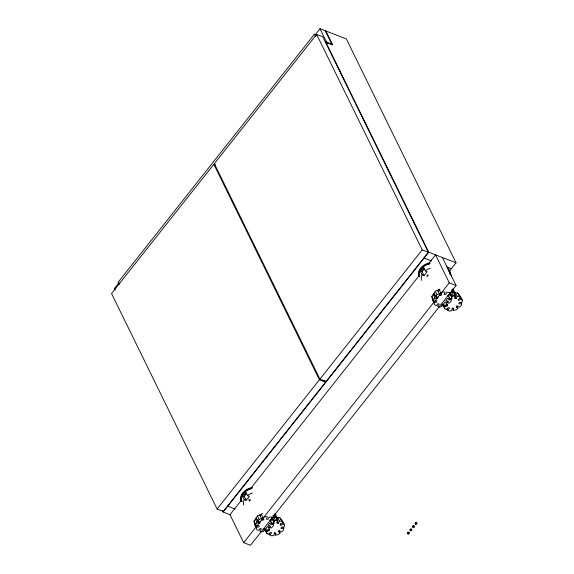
<?xml version="1.0" encoding="UTF-8"?>
<svg xmlns="http://www.w3.org/2000/svg" width="574" height="574" viewBox="0 0 574 574"><rect width="100%" height="100%" fill="white"/><g stroke="black" fill="none" stroke-linecap="round" stroke-linejoin="round"><path stroke-width="0.86" d="M272.664 517.691L274.365 521.17L273.855 523.165L271.1 523.28L270.763 524.6L273.525 524.485L273.016 526.48L271.093 528.073L269.357 526.674L268.087 527.721L269.823 529.128L267.9 530.713L265.475 531.158L265.575 528.898L263.961 529.192L263.861 531.452L261.428 531.89L259.62 530.979L261.514 528.919L260.316 528.31L258.429 530.369L256.621 529.458L256.284 527.614L259.082 526.717L258.86 525.497L256.061 526.394L254.49 523.179M278.878 530.677L280.055 533.088L278.139 534.681L275.707 535.119L275.807 532.866L274.2 533.153L274.099 535.413L271.667 535.858L269.859 534.939L269.07 533.332M450.504 292.955L452.204 296.435L451.695 298.43L448.94 298.545L448.603 299.865L451.358 299.75L450.848 301.745L448.933 303.337L447.196 301.938L445.926 302.993L447.663 304.392L445.74 305.985L443.307 306.423L443.415 304.163L441.801 304.457L441.7 306.717L439.268 307.155L437.46 306.243L439.354 304.184L438.156 303.581L436.269 305.641L434.461 304.722L434.123 302.885L436.914 301.989L436.699 300.769L433.901 301.666L432.33 298.451M456.717 305.949L457.894 308.36L455.978 309.946L453.546 310.391L453.647 308.13L452.039 308.425L451.932 310.678L449.507 311.122L447.698 310.211L446.909 308.604M272.944 515.445L273.698 517.346L272.126 517.605M282.968 526.846L283.757 528.453L283.247 530.448L281.332 532.041L279.595 530.634L278.325 531.689L280.055 533.088M272.32 517.798L273.863 517.081L279.868 517.748L282.896 521.651L284.604 525.138L284.094 527.133L281.339 527.241L281.002 528.561L283.757 528.453M460.807 302.111L461.596 303.718L461.087 305.712L459.171 307.305L457.435 305.899L456.165 306.954L457.894 308.36M450.159 293.07L451.702 292.345L457.7 293.02L460.735 296.923L462.443 300.403L461.934 302.398L459.171 302.505L458.834 303.833L461.596 303.718M276.682 520.066L277.744 517.77L276.08 517.583L277.651 520.797L276.589 523.093L278.254 523.28L279.316 520.984L277.744 517.77M454.522 295.33L455.577 293.034L453.919 292.848L455.491 296.062L454.429 298.358L456.093 298.545L457.155 296.249L455.577 293.034M248.542 499.136L248.951 499.057M254.77 525.16L254.024 521.07L257.461 515.997L262.856 513.479M255.444 519.434L256.305 518.171L257.877 521.386L260.266 522.067L259.412 523.33L257.023 522.649L255.444 519.434L257.834 520.123M256.061 526.394L255.731 524.557L257.023 522.649M257.877 521.386L259.168 519.477L261.486 518.394L262.354 520.345L263.882 519.628L261.443 514.469L259.907 515.179L260.488 516.478M432.602 300.424L431.863 296.342L435.3 291.262L439.921 289.102M433.284 294.699L434.138 293.436L435.716 296.65L438.106 297.339L437.252 298.602L434.855 297.913L433.284 294.699L435.673 295.388M433.901 301.666L433.564 299.822L434.855 297.913M435.716 296.65L437.008 294.742L439.318 293.658L440.186 295.61L441.722 294.892L439.282 289.734L437.747 290.451L438.328 291.743M316.087 34.82L314.437 34.182L118.093 282.3L119.148 284.46M119.033 282.659L114.405 288.507L115.173 290.078M449.184 271.452L456.036 262.792L346.359 38.91L319.998 28.7L315.377 34.548L316.145 36.112M215.379 164.896L213.844 164.3L111.557 293.558L217.123 509.045L223.264 511.427L325.551 382.169L324.762 380.562M316.64 34.397L214.353 163.655L319.919 379.141L326.061 381.516L428.348 252.266L322.782 36.779L316.64 34.397L422.206 249.884L428.348 252.266M217.123 509.045L319.409 379.787L213.844 164.3M319.919 379.141L422.206 249.884M230.59 514.914L223.15 512.03L428.742 252.223L326.355 43.222L327.295 43.588L319.998 28.7M241.64 499.925L229.973 514.67L243.677 542.66L250.501 545.3L456.1 285.493L442.389 257.504M251.082 487.986L419.451 275.226M428.34 263.99L435.566 254.863L449.277 282.846L456.1 285.493M243.677 542.66L449.277 282.846M429.933 263.897A10.583 7.613 -26.1 0 0 423.332 266.874L425.305 270.892L427.207 271.674L423.985 275.606L422.019 271.588L424.703 268.309M252.094 488.632A10.583 7.613 -26.1 0 0 245.5 491.602L247.466 495.62L249.367 496.41L246.146 500.341L244.18 496.323L246.863 493.044M447.698 310.211L449.586 308.152L448.394 307.542L446.5 309.601L444.692 308.69L442.992 305.21M269.859 534.939L271.753 532.88L270.555 532.277L268.661 534.337L266.86 533.425L265.152 529.938M452.133 289.49L453.682 292.654L453.381 292.934L451.831 289.77M449.887 292.561L451.064 294.971L448.574 296.543L447.82 295.574L450.31 294.003L449.169 292.532L446.916 292.281L445.854 294.577L444.197 294.397L445.252 292.094L443.171 291.865L440.854 292.948M458.97 294.749L460.549 297.963L458.052 299.535L458.813 300.511L461.302 298.939L459.731 295.725M271.689 517.124L272.471 518.731L269.981 520.309L270.734 521.278L273.231 519.707L272.047 517.296M282.709 522.699L280.22 524.27L280.973 525.239L283.463 523.667L279.868 517.748M455.491 296.062L453.403 295.832L451.092 296.909L451.96 298.86L450.425 299.571L449.636 297.963M263.014 517.676L265.332 516.6L267.419 516.83L266.358 519.126L268.022 519.312L269.077 517.016L271.337 517.267L272.471 518.731M277.651 520.797L275.57 520.561L273.253 521.644L274.121 523.588L272.585 524.306L271.717 522.362L269.407 523.438L268.115 525.346L270.505 526.035L269.644 527.298L267.254 526.609L265.963 528.518L266.3 530.362L269.091 529.465L269.314 530.685L266.523 531.581L266.86 533.425M450.425 299.571L449.557 297.626L447.239 298.71L445.948 300.611L448.337 301.3L447.483 302.563L445.094 301.881L443.802 303.782L444.14 305.626L446.931 304.729L447.153 305.949L444.362 306.846L444.692 308.69M449.966 292.876L451.559 292.288L453.682 292.654M457.155 296.249L459.408 296.5L460.549 297.963M279.316 520.984L281.569 521.235M273.719 517.023L275.843 517.389L274.293 514.225M331.794 44.169L325.652 41.787L325.917 42.325L332.741 44.973L325.881 30.982M428.742 252.223L456.036 262.792M424.114 258.063L431.555 260.948M446.45 266.716L451.408 268.639M319.409 379.787L325.551 382.169M227.77 506.182L235.218 509.066M419.738 276.345A10.583 7.613 -26.1 0 1 420.118 270.806L422.019 271.588M420.118 270.806L422.084 274.824L423.985 275.606M242.192 501.676A10.583 7.613 -26.1 0 1 242.278 495.534L244.18 496.323M242.278 495.534L244.244 499.552L246.146 500.341M461.302 298.939L462.443 300.403M451.064 294.971L452.204 296.435M283.463 523.667L284.604 525.138M273.231 519.707L274.365 521.17M457.7 293.02L459.408 296.5M452.886 288.894L454.859 292.912M452.628 289.253L454.565 293.206M325.2 30.716L332.059 44.707M454.917 296.134L456.093 298.545M451.702 292.345L453.403 295.832M452.362 307.98L453.546 310.391M314.437 34.182L315.492 36.341M446.364 304.342L447.153 305.949M437.747 290.451L439.318 293.658M442.131 304.012L443.307 306.423M435.3 291.262L437.008 294.742M436.068 296.191L437.252 298.602M431.863 296.342L433.564 299.822M432.552 299.671L433.334 301.278M280.184 523.639L280.973 525.239M275.039 513.615L277.02 517.648M274.788 513.988L276.611 517.712M277.077 520.869L278.254 523.28M273.863 517.081L275.57 520.561M269.952 519.671L270.734 521.278M274.53 532.715L275.707 535.119M259.907 515.179L261.486 518.394M264.291 528.747L265.475 531.158M257.461 515.997L259.168 519.477M258.228 520.927L259.017 522.527M254.024 521.07L255.731 524.557M254.713 524.399L255.502 526.006M222.36 510.422L223.15 512.03M410.668 530.24A0.897 0.646 -26.1 0 1 409.979 529.458A0.897 0.646 -26.1 0 1 411.293 528.898A0.897 0.646 -26.1 0 1 411.3 529.967M413.029 526.997A0.897 0.646 -26.1 0 1 412.555 526.215A0.897 0.646 -26.1 0 1 413.667 525.605A0.897 0.646 -26.1 0 1 414.134 526.387M415.813 523.746A0.897 0.646 -26.1 0 1 415.124 522.964A0.897 0.646 -26.1 0 1 416.43 522.405A0.897 0.646 -26.1 0 1 416.444 523.474M407.884 533.49A0.897 0.646 -26.1 0 1 407.411 532.708A0.897 0.646 -26.1 0 1 408.523 532.098A0.897 0.646 -26.1 0 1 408.997 532.88M421.703 280.363A10.583 7.613 -26.1 0 1 422.084 274.824M425.305 270.892A10.583 7.613 -26.1 0 1 430.141 268.331M418.963 276.216A11.215 8.065 -26.1 0 1 429.725 262.87M419.228 276.754A11.215 8.065 -26.1 0 1 429.983 263.409M422.988 267.728A1.27 0.911 -26.1 0 1 422.787 269.206A1.27 0.911 -26.1 0 1 421.022 269.228M420.914 269.019A1.27 0.911 -26.1 0 1 421.079 268.259M427.106 276.524A6.773 4.872 -26.1 0 1 428.218 275.29M426.841 275.986A6.773 4.872 -26.1 0 1 427.96 274.752M243.871 505.098A10.583 7.613 -26.1 0 1 244.244 499.552M247.466 495.62A10.583 7.613 -26.1 0 1 252.302 493.066M241.453 501.576A11.215 8.065 -26.1 0 1 252.574 487.513M241.389 501.489A11.215 8.065 -26.1 0 1 251.448 488.28M245.435 492.844A1.27 0.911 -26.1 0 1 244.517 494.178A1.27 0.911 -26.1 0 1 243.075 493.755M243.103 493.253A1.27 0.911 -26.1 0 1 243.699 492.564M249.267 501.26A6.773 4.872 -26.1 0 1 250.379 500.026M249.001 500.722A6.773 4.872 -26.1 0 1 250.121 499.488M449.643 273.489A10.583 7.613 -26.1 0 1 451.587 276.919M448.172 269.938A10.583 7.613 -26.1 0 1 449.614 272.901M447.763 268.438A11.215 8.065 -26.1 0 1 449.951 274.228M448.029 268.976A11.215 8.065 -26.1 0 1 450.289 274.013M410.733 530.799A0.897 0.646 -26.1 0 0 411.895 529.831A0.897 0.646 -26.1 0 0 410.525 529.68A0.897 0.646 -26.1 0 0 410.733 530.799M413.302 527.556A0.897 0.646 -26.1 0 0 414.464 526.588A0.897 0.646 -26.1 0 0 413.093 526.437A0.897 0.646 -26.1 0 0 413.302 527.556M415.87 524.306A0.897 0.646 -26.1 0 0 417.033 523.337A0.897 0.646 -26.1 0 0 415.662 523.187A0.897 0.646 -26.1 0 0 415.87 524.306M408.157 534.05A0.897 0.646 -26.1 0 0 409.327 533.081A0.897 0.646 -26.1 0 0 407.956 532.93A0.897 0.646 -26.1 0 0 408.157 534.05M421.99 270.089A1.27 0.911 -26.1 0 0 423.54 268.646A1.27 0.911 -26.1 0 0 421.546 268.56A1.27 0.911 -26.1 0 0 421.99 270.089M244.151 494.824A1.27 0.911 -26.1 0 0 245.701 493.382A1.27 0.911 -26.1 0 0 243.706 493.296A1.27 0.911 -26.1 0 0 244.151 494.824"/></g></svg>
